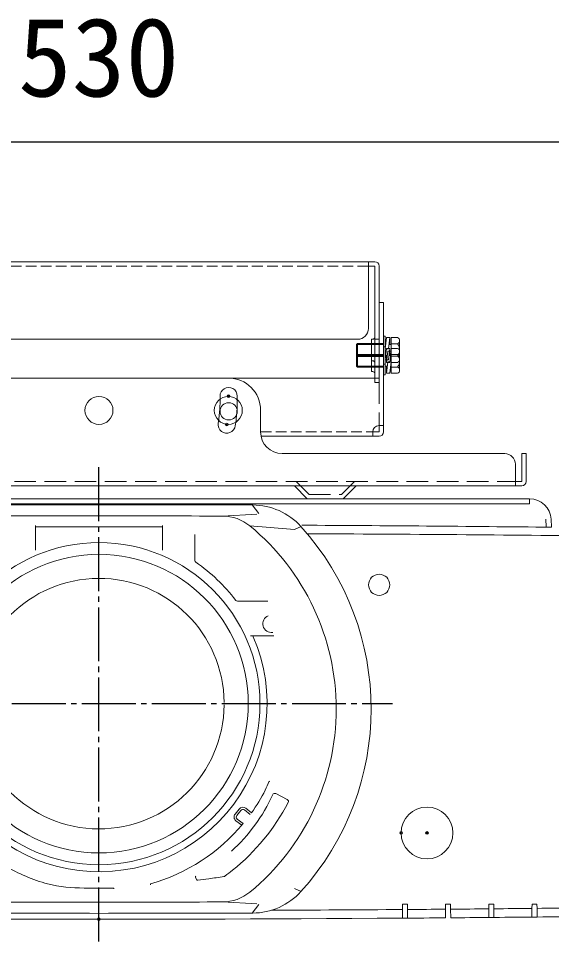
# Model space of a CAD drawing. Units: millimetres, scale not verified. Extents: x -62 to 63, y -56 to 57.
# Drawn here: x -25.01 to -12.64, y 13.75 to 35.16 of the extents above; entities that cross this region are included whole.
import ezdxf
from ezdxf.enums import TextEntityAlignment as Align

# ---------------------------------------------------------------- set-up
doc = ezdxf.new("R2010")
doc.units = ezdxf.units.MM
doc.header["$LTSCALE"] = 0.125
doc.header["$PDMODE"] = 32
doc.header["$PDSIZE"] = 0.0625
for name, pattern in [('USER4', [13, 10, -1, 1, -1]), ('USER6', [2.5, 2, -0.5]), ('USER7', [5.6, 4, -1.6])]:
    doc.linetypes.add(name, pattern=pattern)
doc.layers.add('0-5_GAIKEI', color=1, linetype='Continuous', lineweight=18)
doc.layers.add('0-8_S1', color=1, linetype='Continuous', lineweight=18)
doc.layers.add('0-6_SUNPO', color=7, linetype='Continuous')
doc.layers.add('0-7_KIJUN', color=7, linetype='USER4')
doc.styles.add('ＭＳ ゴシック', font='')
doc.styles.get('ＭＳ ゴシック').set_extended_font_data('MS Gothic')

# ---------------------------------------------------------------- blocks, each defined once
blk = doc.blocks.new('D6')
at = {"layer": '0-6_SUNPO'}
blk.add_line((-37.0832, 27.2263), (-14.5832, 27.2263), dxfattribs=at)
at = {"layer": '0-6_SUNPO', "style": 'ＭＳ ゴシック'}
blk.add_text('530', height=1.833, dxfattribs=at).set_placement((-27.7082, 27.7263), align=Align.BOTTOM_LEFT)

msp = doc.modelspace()

# ---------------------------------------------------------------- linework, layer by layer
at = {"layer": '0-5_GAIKEI', "color": 7}
for p, q in [((-33.131, 24.0183), (-13.1505, 24.0183)), ((-12.6512, 23.5444), (-12.6415, 23.3588))]:
    msp.add_line(p, q, dxfattribs=at)
at = {"layer": '0-5_GAIKEI'}
for p, q in [((-19.4313, 23.677), (-19.5849, 23.8755)), ((-19.4766, 23.6585), (-20.2738, 23.6178)), ((-24.6184, 23.3674), (-21.6658, 23.3674)), ((-24.6158, 23.3992), (-24.6158, 22.8245)), ((-21.6658, 23.3992), (-21.6658, 22.8245)), ((-18.6056, 23.3054), (-19.638, 23.3883)), ((-18.6083, 23.3082), (-18.4539, 23.3734)), ((-12.7668, 23.3688), (-12.776, 23.5444)), ((-20.9158, 22.5886), (-20.9158, 23.1868)), ((-19.2256, 21.6433), (-19.9283, 21.6433)), ((-19.0817, 20.8433), (-19.6277, 20.8433)), ((-19.5607, 20.8153), (-19.5729, 20.8433)), ((-19.2426, 19.2167), (-19.2408, 19.2681)), ((-19.1958, 17.4695), (-19.1774, 17.4624)), ((-19.0404, 17.1808), (-18.7716, 17.0439)), ((-19.8907, 16.8243), (-19.983, 16.7061)), ((-19.9436, 16.6753), (-19.8513, 16.7935)), ((-19.7682, 16.8037), (-19.6339, 16.6988)), ((-19.6033, 16.7383), (-19.7374, 16.8431)), ((-19.9642, 16.5528), (-19.8301, 16.448)), ((-19.7978, 16.4863), (-19.9334, 16.5922)), ((-20.8729, 15.1831), (-20.9004, 15.2328)), ((-23.4874, 14.9919), (-22.7941, 14.9919)), ((-22.7941, 14.9719), (-22.7941, 14.9919)), ((-21.9487, 15.0858), (-21.9421, 15.0671)), ((-18.6083, 14.9786), (-18.4539, 14.9135)), ((-19.4766, 14.6283), (-20.2738, 14.6691)), ((-19.4313, 14.6099), (-19.5849, 14.4113)), ((-16.0992, 14.4931), (-16.0981, 14.6208)), ((-16.0981, 14.6209), (-15.9834, 14.6209)), ((-15.9834, 14.6209), (-15.9823, 14.494)), ((-15.0992, 14.5007), (-15.0982, 14.6209)), ((-15.0982, 14.6209), (-14.9833, 14.6209)), ((-14.9833, 14.6209), (-14.9823, 14.5016)), ((-14.0952, 14.5092), (-14.0942, 14.6209)), ((-14.0942, 14.6209), (-13.9792, 14.6209)), ((-13.9792, 14.6209), (-13.9783, 14.5103)), ((-13.0952, 14.5188), (-13.0943, 14.6209)), ((-13.0943, 14.6209), (-12.9791, 14.6209)), ((-12.9791, 14.6208), (-12.9783, 14.52)), ((-16.101, 14.293), (-16.0992, 14.4931)), ((-15.9823, 14.494), (-15.9805, 14.294)), ((-15.101, 14.3007), (-15.0992, 14.5007)), ((-14.9823, 14.5016), (-14.9805, 14.3016)), ((-14.0969, 14.3091), (-14.0952, 14.5092)), ((-13.9783, 14.5103), (-13.9765, 14.3103)), ((-13.0969, 14.3187), (-13.0952, 14.5188)), ((-12.9783, 14.52), (-12.9765, 14.32)), ((-24.1511, 14.2695), (-24.1511, 14.2689)), ((-22.1658, 14.2688), (-22.1658, 14.2701)), ((-22.1304, 14.2689), (-22.1304, 14.2702)), ((-20.0408, 14.2732), (-20.0408, 14.274)), ((-19.9805, 14.2733), (-19.9805, 14.2741))]:
    msp.add_line(p, q, dxfattribs=at)
msp.add_lwpolyline([(-13.1505, 24.0183), (-13.1505, 23.8998), (-33.131, 23.8998)], dxfattribs=at)
for centre, radius in [((-20.1407, 26.0683), 0.325), ((-20.1318, 26.0464), 0.2), ((-23.1408, 19.2683), 3.735), ((-16.6408, 22.0232), 0.2466), ((-15.5308, 16.2684), 0.6012)]:
    msp.add_circle(centre, radius, dxfattribs=at)
at = {"layer": '0-5_GAIKEI', "color": 7}
msp.add_circle((-23.1408, 19.2683), 3.4625, dxfattribs=at)
at = {"layer": '0-5_GAIKEI'}
for centre, radius, start, end in [((-20.1328, 26.4006), 0.2, 0, 181.22782), ((-23.9319, 26.3192), 3.6, 356.22782, 1.22782), ((-23.9319, 26.3192), 4, 356.22782, 1.22782), ((-23.9319, 26.3192), 3.6, 351.22782, 356.22782), ((-23.9319, 26.3192), 4, 351.22782, 356.22782), ((-20.1763, 25.7397), 0.2, 171.22782, 352.45563), ((-23.1408, -975.9816), 999.8635, 89.79564, 90.20436), ((-19.5798, 22.362), 1.5134, 42.10966, 89.79564), ((-23.1408, -976.0816), 999.7035, 89.83569, 90.16431), ((-20.2767, 22.6143), 1.0035, 50.47162, 89.83569), ((-23.1406, 19.1434), 5.5034, 309.52784, 50.47214), ((-23.1406, 19.1434), 6.3133, 317.88986, 42.11012), ((-23.5193, -973.3969), 996.8151, 89.37474, 89.70789), ((-22.7207, -977.7453), 1000.9636, 89.35036, 89.74755), ((-20.8658, 22.5886), 0.05, 180, 235.58261), ((-23.1408, 19.2683), 3.975, 37.048, 55.58262), ((-19.9283, 21.6933), 0.05, 217.04804, 269.99998), ((-19.1408, 21.1183), 0.2, 110.83957, 279.47674), ((-23.1408, 19.2683), 3.9, 203.23801, 23.37047), ((-22.7941, 18.8436), 3.8518, 335.75453, 339.09849), ((-22.7899, 18.8429), 4.049, 312.20837, 335.39587), ((-23.1408, 19.2684), 4.3491, 324.42697, 332.52632), ((-19.0631, 17.1363), 0.05, 62.99999, 155.3948), ((-23.137, 19.268), 4.9495, 308.69016, 332.41649), ((-18.7944, 16.9994), 0.05, 332.41534, 62.99999), ((-19.897, 16.6389), 0.1092, 142, 232), ((-19.8046, 16.7571), 0.1092, 52, 141.99998), ((-19.8046, 16.7571), 0.0592, 52, 141.99998), ((-23.1408, 19.2684), 4.3491, 285.90771, 320.23201), ((-19.897, 16.6389), 0.0592, 142, 232), ((-23.1408, 19.2684), 4.3491, 239.99999, 254.09209), ((-20.8786, 15.245), 0.025, 117.95762, 209), ((-22.733, 30.0493), 14.9978, 277.22075, 278.19446), ((-22.7759, 30.3236), 15.2753, 278.20708, 279.5481), ((-20.2504, 15.3091), 0.05, 279.56066, 306.09873), ((-23.163, 19.3018), 4.9921, 306.10977, 308.68044), ((-23.4874, 18.8436), 3.8518, 257.32048, 269.99998), ((-20.851, 15.1953), 0.025, 209, 277.2214), ((-20.2767, 15.6726), 1.0035, 270.16429, 309.52836), ((-19.5798, 15.9248), 1.5134, 270.20434, 317.89032), ((-23.1408, 1014.3685), 999.7035, 269.83568, 270.16429), ((-23.1408, 1014.2685), 999.8635, 269.79562, 270.20434), ((-23.1408, 1014.2683), 999.8, 270.22919, 270.40351), ((-23.1408, 1014.2683), 999.8, 270.41023, 270.46083), ((-23.1779, 1023.3945), 1008.9263, 270.46538, 270.5158), ((-23.1367, 1014.2683), 999.8, 270.52481, 270.57541), ((-23.1367, 1014.2683), 999.8, 270.58213, 270.63273)]:
    msp.add_arc(centre, radius, start, end, dxfattribs=at)
at = {"layer": '0-5_GAIKEI', "color": 7}
for centre, radius, start, end in [((-13.1505, 23.5183), 0.5, 3, 90), ((-23.1408, 19.2683), 2.905, 0.49308, 359.5069), ((-23.1423, 1014.6963), 1000.428, 269.32585, 270.40326), ((-23.1408, 1014.2683), 1000, 270.40335, 270.46061), ((-23.1781, 1023.4439), 1009.1757, 270.46542, 270.51557), ((-23.1367, 1014.2683), 1000, 270.51795, 270.57525), ((-23.1367, 1014.2683), 1000, 270.57525, 270.63251)]:
    msp.add_arc(centre, radius, start, end, dxfattribs=at)
at = {"layer": '0-5_GAIKEI'}
for p in [(-20.1328, 26.4006), (-20.1763, 25.7397), (-16.132, 16.2684), (-15.5308, 16.2684), (-23.1407, 14.2683)]:
    msp.add_point(p, dxfattribs=at)
at = {"layer": '0-7_KIJUN'}
for p, q in [((-23.1407, 13.7509), (-23.1408, 24.7856)), ((-30.0373, 19.2682), (-16.3316, 19.2683))]:
    msp.add_line(p, q, dxfattribs=at)
at = {"layer": '0-8_S1'}
for p, q in [((-29.5408, 29.5172), (-16.7407, 29.5172)), ((-16.8907, 27.9683), (-16.8907, 29.5172)), ((-16.8907, 29.4172), (-16.7407, 29.4172)), ((-16.7407, 26.7183), (-16.7407, 29.4172)), ((-16.6407, 26.7183), (-16.6407, 29.4172)), ((-16.6407, 28.5683), (-16.5407, 28.5683)), ((-16.5407, 25.5683), (-16.5407, 28.5683)), ((-29.1408, 27.7183), (-17.1407, 27.7183)), ((-17.1657, 27.5933), (-17.1407, 27.6183)), ((-16.5407, 27.6183), (-17.1407, 27.6183)), ((-17.1407, 27.6183), (-17.1407, 27.0683)), ((-16.8157, 27.7183), (-16.7907, 27.7183)), ((-16.8157, 26.9683), (-16.8157, 27.7183)), ((-16.7407, 27.7183), (-16.6407, 27.7183)), ((-16.5407, 27.7933), (-16.5007, 27.7933)), ((-16.5007, 27.7933), (-16.5007, 26.8933)), ((-16.4707, 27.7558), (-16.5007, 27.4933)), ((-16.3957, 27.7558), (-16.4707, 27.7558)), ((-16.4257, 27.4933), (-16.3957, 27.7558)), ((-16.3957, 27.7558), (-16.3957, 27.5933)), ((-16.3657, 27.7569), (-16.3657, 26.9296)), ((-16.2157, 27.7569), (-16.3657, 27.7569)), ((-16.1657, 27.0017), (-16.1657, 27.6848)), ((-16.5407, 27.5933), (-17.1657, 27.5933)), ((-17.1657, 27.5933), (-17.1657, 27.0933)), ((-16.5407, 27.5433), (-16.5007, 27.5433)), ((-16.4707, 27.5058), (-16.5007, 27.2433)), ((-16.4257, 27.4933), (-16.5007, 27.4933)), ((-16.3957, 27.5058), (-16.4707, 27.5058)), ((-16.4407, 27.4433), (-16.4707, 27.1808)), ((-16.3657, 27.4433), (-16.4407, 27.4433)), ((-16.4257, 27.2433), (-16.3957, 27.5058)), ((-16.3657, 27.5933), (-16.4143, 27.5933)), ((-16.3957, 27.5058), (-16.3957, 27.3433)), ((-16.3657, 27.4433), (-16.3957, 27.1808)), ((-16.2157, 27.6126), (-16.3657, 27.6126)), ((-16.2157, 27.5069), (-16.3657, 27.5069)), ((-17.1657, 27.3433), (-17.1407, 27.3683)), ((-16.5407, 27.3433), (-17.1657, 27.3433)), ((-17.1407, 27.3183), (-17.1657, 27.3433)), ((-16.5407, 27.3683), (-17.1407, 27.3683)), ((-16.5407, 27.3183), (-17.1407, 27.3183)), ((-16.8157, 27.2183), (-16.7907, 27.2183)), ((-16.4522, 27.3433), (-16.5007, 27.3433)), ((-16.4257, 27.2433), (-16.5007, 27.2433)), ((-16.4707, 27.3433), (-16.4707, 27.1808)), ((-16.4407, 27.1933), (-16.4707, 26.9308)), ((-16.3657, 27.1933), (-16.4407, 27.1933)), ((-16.3657, 27.3433), (-16.4143, 27.3433)), ((-16.3657, 27.1933), (-16.3957, 26.9308)), ((-16.2157, 27.3626), (-16.3657, 27.3626)), ((-16.2157, 27.3239), (-16.3657, 27.3239)), ((-16.5407, 27.0933), (-17.1657, 27.0933)), ((-17.1407, 27.0683), (-17.1657, 27.0933)), ((-16.5407, 27.0683), (-17.1407, 27.0683)), ((-16.5407, 27.1433), (-16.5007, 27.1433)), ((-16.4522, 27.0933), (-16.5007, 27.0933)), ((-16.3957, 27.1808), (-16.4707, 27.1808)), ((-16.4707, 27.0933), (-16.4707, 26.9308)), ((-16.2157, 27.1796), (-16.3657, 27.1796)), ((-16.2157, 27.0739), (-16.3657, 27.0739)), ((-29.6408, 26.8183), (-16.6407, 26.8183)), ((-16.8157, 26.9683), (-16.7907, 26.9683)), ((-16.5407, 26.8933), (-16.5007, 26.8933)), ((-16.3957, 26.9308), (-16.4707, 26.9308)), ((-16.2157, 26.9296), (-16.3657, 26.9296)), ((-16.7407, 26.7183), (-16.6407, 26.7183)), ((-19.3907, 25.5683), (-19.3907, 26.0683)), ((-16.6407, 25.7183), (-16.5407, 25.7183)), ((-16.6407, 25.5683), (-16.6407, 25.7183)), ((-16.7907, 25.5683), (-16.6407, 25.5683)), ((-16.7907, 25.5683), (-16.7907, 25.4683)), ((-19.3806, 25.4683), (-16.6407, 25.4683)), ((-18.8907, 25.0683), (-13.7283, 25.0683)), ((-13.3283, 24.4183), (-13.3283, 25.0683)), ((-13.3283, 25.0683), (-13.2283, 25.0683)), ((-13.2283, 24.4183), (-13.2283, 25.0683)), ((-13.4783, 24.3183), (-13.4783, 24.8183)), ((-13.4783, 24.4183), (-13.3283, 24.4183)), ((-32.9532, 24.3183), (-13.3283, 24.3183)), ((-18.3072, 24.0183), (-18.6072, 24.3183)), ((-17.4743, 24.0183), (-17.1743, 24.3183)), ((-18.3072, 24.0183), (-17.4743, 24.0183))]:
    msp.add_line(p, q, dxfattribs=at)
at = {"layer": '0-8_S1', "linetype": 'USER6'}
for p, q in [((-29.3908, 29.4172), (-16.8907, 29.4172)), ((-19.3907, 25.5683), (-16.7907, 25.5683))]:
    msp.add_line(p, q, dxfattribs=at)
at = {"layer": '0-8_S1', "linetype": 'USER7'}
for p, q in [((-16.6407, 26.7183), (-16.6407, 25.7183)), ((-32.8032, 24.4183), (-13.4783, 24.4183)), ((-18.2657, 24.1183), (-18.5657, 24.4183)), ((-17.5157, 24.1183), (-17.2157, 24.4183)), ((-18.2657, 24.1183), (-17.5157, 24.1183))]:
    msp.add_line(p, q, dxfattribs=at)
at = {"layer": '0-8_S1'}
msp.add_circle((-23.1407, 26.0683), 0.325, dxfattribs=at)
for centre, radius, start, end in [((-16.7407, 29.4172), 0.1, 0, 90), ((-17.1407, 27.9683), 0.25, 270, 0), ((-16.7907, 27.7683), 0.05, 270, 0), ((-16.2428, 27.6848), 0.0771, 290.56998, 69.42989), ((-16.3991, 27.4683), 0.2333, 321.7868, 38.21314), ((-16.2428, 27.4348), 0.0771, 290.56998, 69.42989), ((-16.7907, 27.1683), 0.05, 0, 90), ((-16.3991, 27.2183), 0.2333, 321.7868, 38.21314), ((-16.2428, 27.2517), 0.0771, 290.56998, 69.42989), ((-16.2428, 27.0017), 0.0771, 290.56998, 69.42989), ((-20.1407, 26.0683), 0.75, 0, 90), ((-16.7907, 26.9183), 0.05, 0, 90), ((-16.6407, 25.5683), 0.15, 90, 180), ((-18.8907, 25.5683), 0.5, 180, 270), ((-16.6407, 25.5683), 0.1, 270, 0), ((-13.7283, 24.8183), 0.25, 0, 90), ((-13.3283, 24.4183), 0.1, 270, 0)]:
    msp.add_arc(centre, radius, start, end, dxfattribs=at)

# ---------------------------------------------------------------- block references
at = {"layer": '0-6_SUNPO'}
msp.add_blockref('D6', (2.6884, 5.0712), dxfattribs=at)

doc.saveas('drawing.dxf')
